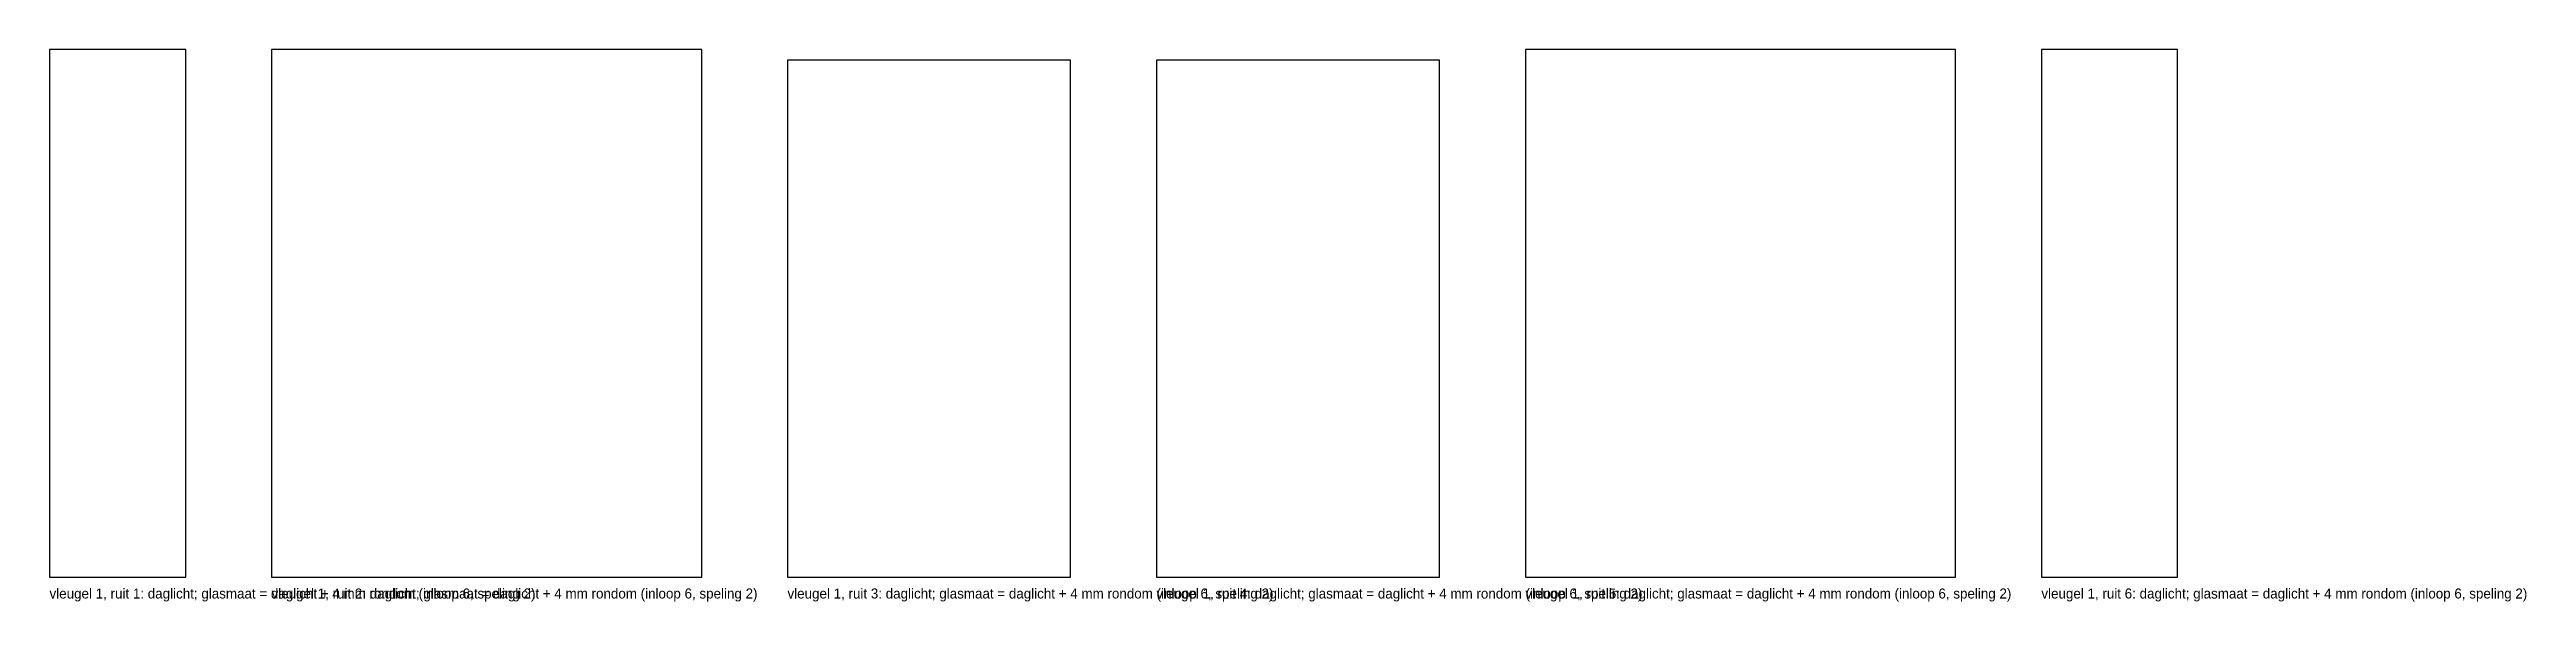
# Model space of a CAD drawing. Header units: millimetres. Extents: x 0 to 3464, y -34 to 739.
import ezdxf

# ---------------------------------------------------------------- set-up
doc = ezdxf.new("R2010")
doc.units = ezdxf.units.MM

msp = doc.modelspace()

# ---------------------------------------------------------------- linework, layer by layer
at = {"layer": 'DAGLICHT'}
for p, q in [((190.5, 738.6667), (0, 738.6667)), ((0, 738.6667), (0, 0)), ((190.5, 0), (190.5, 738.6667)), ((912, 738.6667), (310.5, 738.6667)), ((310.5, 738.6667), (310.5, 0)), ((912, 0), (912, 738.6667)), ((2665.5, 738.6667), (2064, 738.6667)), ((2064, 738.6667), (2064, 0)), ((2665.5, 0), (2665.5, 738.6667)), ((2976, 738.6667), (2785.5, 738.6667)), ((2785.5, 738.6667), (2785.5, 0)), ((2976, 0), (2976, 738.6667)), ((1428, 723.6667), (1032, 723.6667)), ((1032, 723.6667), (1032, 0)), ((1428, 0), (1428, 723.6667)), ((1944, 723.6667), (1548, 723.6667)), ((1548, 723.6667), (1548, 0)), ((1944, 0), (1944, 723.6667)), ((0, 0), (190.5, 0)), ((310.5, 0), (912, 0)), ((1032, 0), (1428, 0)), ((1548, 0), (1944, 0)), ((2064, 0), (2665.5, 0)), ((2785.5, 0), (2976, 0))]:
    msp.add_line(p, q, dxfattribs=at)

# ---------------------------------------------------------------- texts
at = {"layer": 'TEKST'}
for s, p in [('vleugel 1, ruit 1: daglicht; glasmaat = daglicht + 4 mm rondom (inloop 6, speling 2)', (0, -30)), ('vleugel 1, ruit 2: daglicht; glasmaat = daglicht + 4 mm rondom (inloop 6, speling 2)', (310.5, -30)), ('vleugel 1, ruit 3: daglicht; glasmaat = daglicht + 4 mm rondom (inloop 6, speling 2)', (1032, -30)), ('vleugel 1, ruit 4: daglicht; glasmaat = daglicht + 4 mm rondom (inloop 6, speling 2)', (1548, -30)), ('vleugel 1, ruit 5: daglicht; glasmaat = daglicht + 4 mm rondom (inloop 6, speling 2)', (2064, -30)), ('vleugel 1, ruit 6: daglicht; glasmaat = daglicht + 4 mm rondom (inloop 6, speling 2)', (2785.5, -30))]:
    msp.add_text(s, height=14, dxfattribs=at).set_placement(p)

doc.saveas('drawing.dxf')
